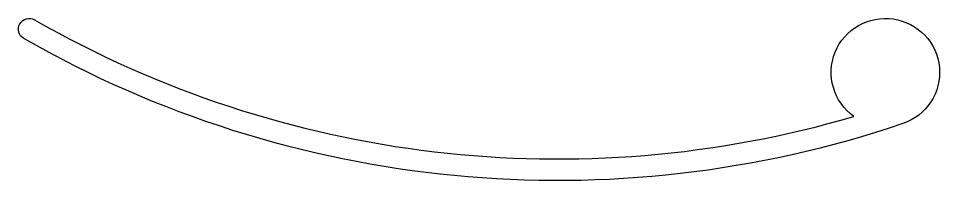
# Model space of a CAD drawing. Extents: x -647.5 to -613.5, y 84.8 to 90.8.
import ezdxf

# ---------------------------------------------------------------- set-up
doc = ezdxf.new("R2010")
doc.units = 0
doc.layers.add('ANA', color=220, linetype='CONTINUOUS')

msp = doc.modelspace()

# ---------------------------------------------------------------- linework, layer by layer
at = {"layer": 'ANA', "color": 0}
msp.add_lwpolyline([(-647.294, 90.078, -1), (-646.896, 90.771, 0.204509), (-616.658, 87.198, -4.138214), (-614.851, 86.931, -0.21545)], format="xyb", close=True, dxfattribs=at)

doc.saveas('drawing.dxf')
